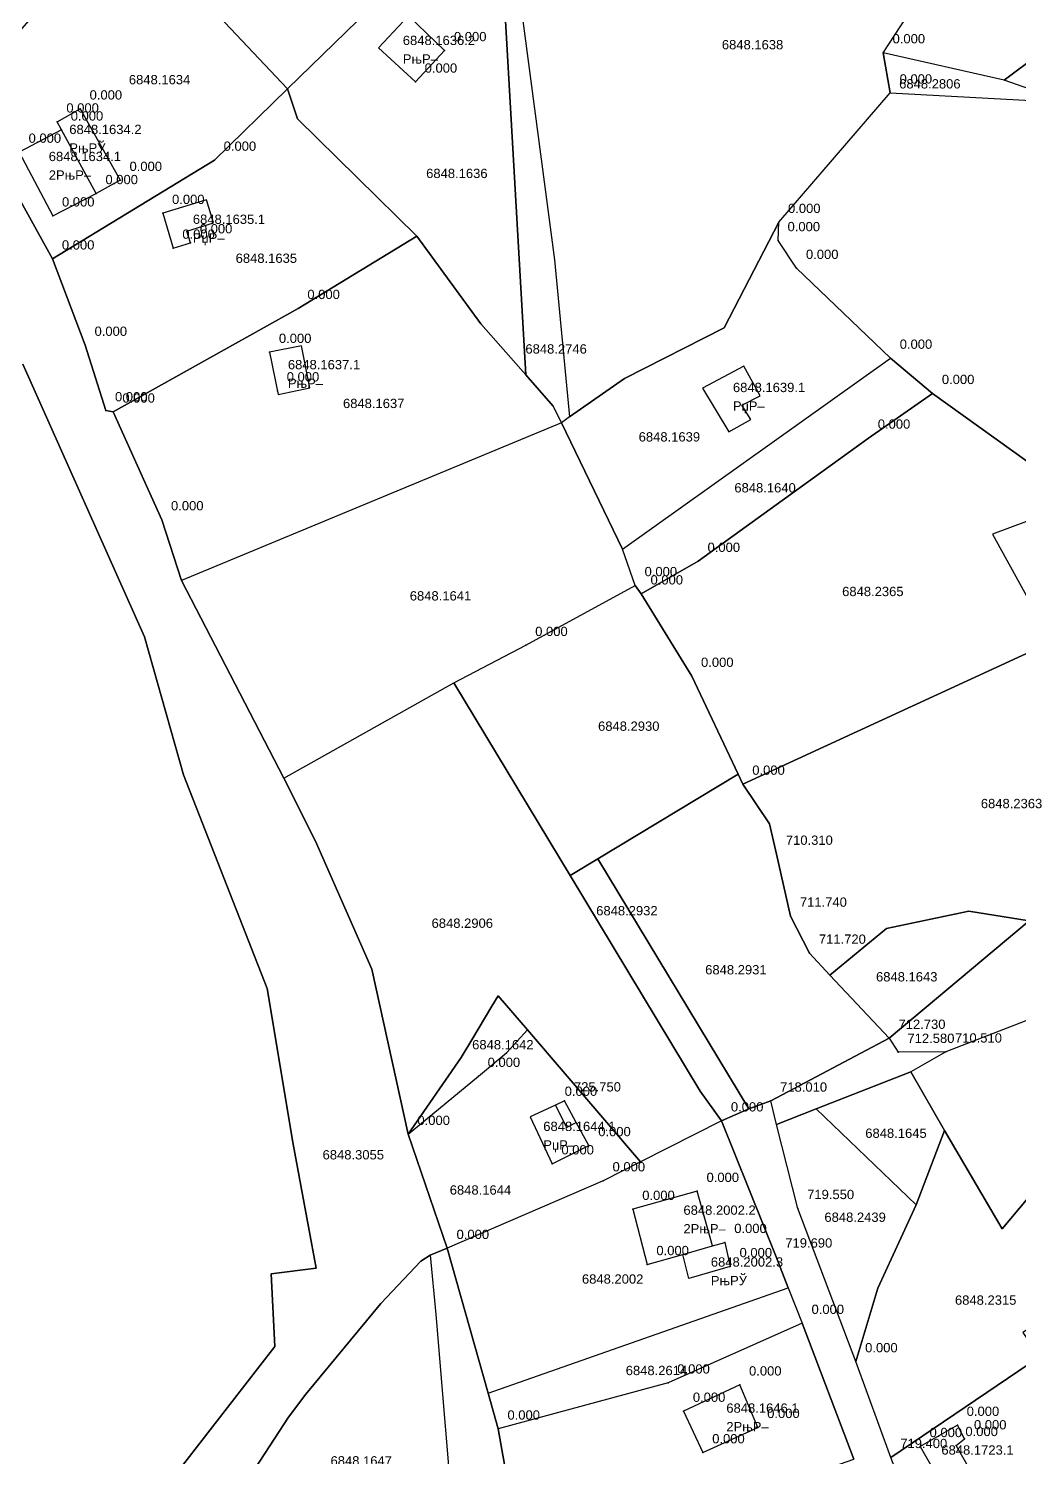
# Model space of a CAD drawing. Header units: metres. Extents: x 8504925 to 8509157, y 4588840 to 4591954.
# Drawn here: x 8505804.6 to 8505911.2, y 4590909 to 4591062.6 of the extents above; entities that cross this region are included whole.
import ezdxf

# ---------------------------------------------------------------- set-up
doc = ezdxf.new("R2010")
doc.units = ezdxf.units.M
for name, color, linetype in [('cad13', 30, 'Continuous'), ('cad140', 7, 'Continuous'), ('cad141', 7, 'Continuous'), ('cad144', 7, 'Continuous'), ('cad146', 7, 'Continuous'), ('cad176', 7, 'Continuous'), ('cad22', 7, 'Continuous'), ('cad_cont_1', 30, 'Continuous'), ('cad_cont_2', 7, 'Continuous'), ('cad_cont_3', 7, 'Continuous'), ('points', 1, 'Continuous'), ('texts', 7, 'Continuous')]:
    doc.layers.add(name, color=color, linetype=linetype)
doc.styles.get("Standard").update_dxf_attribs({"font": 'arial.ttf'})

msp = doc.modelspace()

# ---------------------------------------------------------------- linework, layer by layer
at = {"layer": 'cad13'}
for points in [[(8505846.23, 4591056.84), (8505849.38, 4591060.22), (8505845.48, 4591063.95), (8505842.27, 4591060.51), (8505846.23, 4591056.84)], [(8505808.18, 4591051.69), (8505807.71, 4591052.55), (8505810.21, 4591053.95), (8505814.5, 4591046.27), (8505811.91, 4591044.85)], [(8505808.18, 4591051.69), (8505803.65, 4591049.3), (8505807.24, 4591042.45), (8505811.91, 4591044.85)], [(8505811.91, 4591044.85), (8505808.18, 4591051.69)], [(8505821.67, 4591040.8), (8505824.54, 4591041.68), (8505823.77, 4591044.16), (8505819.07, 4591042.72), (8505820.18, 4591038.98), (8505822.06, 4591039.56), (8505821.67, 4591040.8)], [(8505831.47, 4591023.24), (8505834.9, 4591023.94), (8505833.98, 4591028.47), (8505830.56, 4591027.78), (8505831.47, 4591023.24)], [(8505879.93, 4591019.22), (8505882.29, 4591020.55), (8505881.33, 4591022.08), (8505883.31, 4591023.1), (8505881.54, 4591026.29), (8505877.11, 4591023.92), (8505879.93, 4591019.22)], [(8505862.28, 4590947.3), (8505861.28, 4590946.83), (8505858.58, 4590945.59), (8505860.93, 4590940.53), (8505864.89, 4590942.49), (8505863.53, 4590944.97), (8505862.28, 4590947.3)], [(8505878.16, 4590931.7), (8505876.53, 4590937.57), (8505869.62, 4590935.64), (8505871.14, 4590929.7), (8505874.98, 4590930.79)], [(8505878.16, 4590931.7), (8505879.51, 4590932.08), (8505880.08, 4590929.48), (8505875.64, 4590928.21), (8505874.98, 4590930.79)], [(8505874.98, 4590930.79), (8505878.16, 4590931.7)], [(8505877.14, 4590909.47), (8505883.05, 4590912.19), (8505881.1, 4590916.76), (8505875.06, 4590913.93), (8505877.14, 4590909.47)], [(8505903.7, 4590904.55), (8505906.67, 4590906.21), (8505904.36, 4590910.25), (8505905.28, 4590910.97), (8505904.5, 4590912.42), (8505900.51, 4590910.14), (8505903.7, 4590904.55)]]:
    msp.add_lwpolyline(points, dxfattribs=at)
at = {"layer": 'cad140'}
for points in [[(8505807.23, 4591037.82), (8505797.53, 4591055.26)], [(8505897.3, 4591027.15), (8505887.22, 4591036.81)], [(8505897.3, 4591027.15), (8505901.83, 4591023.36)], [(8505901.83, 4591023.36), (8505913.62, 4591014.89)], [(8505876.64, 4591005.31), (8505894.94, 4591018.56)]]:
    msp.add_lwpolyline(points, dxfattribs=at)
at = {"layer": 'cad141'}
for points in [[(8505870.51, 4591001.81), (8505876.64, 4591005.31)], [(8505881.45, 4590981.35), (8505914.64, 4590996.66)]]:
    msp.add_lwpolyline(points, dxfattribs=at)
at = {"layer": 'cad144'}
for points in [[(8505896.53, 4591059.99), (8505904.05, 4591071.53), (8505902.01, 4591085.17)], [(8505832.479, 4591056.104), (8505850.07, 4591073.25)], [(8505897.29, 4591055.67), (8505896.53, 4591059.99)], [(8505807.23, 4591037.82), (8505824.62, 4591048.44), (8505832.479, 4591056.104)], [(8505885.29, 4591041.75), (8505897.29, 4591055.67)], [(8505897.29, 4591055.67), (8505916.38, 4591054.64)], [(8505887.22, 4591036.81), (8505885.24, 4591039.79), (8505885.29, 4591041.75)], [(8505813.73, 4591021.36), (8505812.94, 4591021.5), (8505810.74, 4591028.54), (8505807.23, 4591037.82)], [(8505813.73, 4591021.36), (8505833.62, 4591032.5)], [(8505818.96, 4591009.78), (8505813.73, 4591021.36)], [(8505858.11, 4590996.27), (8505869.87, 4591002.7)], [(8505869.87, 4591002.7), (8505870.51, 4591001.81)], [(8505875.94, 4590992.95), (8505870.51, 4591001.81)], [(8505875.94, 4590992.95), (8505880.934, 4590982.409)], [(8505880.934, 4590982.409), (8505881.45, 4590981.35)], [(8505886.57, 4590967.16), (8505885.06, 4590973.82)], [(8505890.8, 4590960.821), (8505888.61, 4590963.18), (8505886.57, 4590967.16)], [(8505897.17, 4590954.03), (8505890.8, 4590960.821)], [(8505923.42, 4590957.33), (8505918.04, 4590958.31), (8505903.24, 4590952.56)], [(8505897.17, 4590954.03), (8505884.44, 4590947.28)], [(8505897.17, 4590954.03), (8505898.13, 4590952.52)], [(8505845.45, 4590943.7), (8505853, 4590949.94), (8505856.08, 4590952.48)], [(8505903.24, 4590952.56), (8505898.13, 4590952.52)], [(8505885.065, 4590944.759), (8505884.44, 4590947.28)], [(8505849.66, 4590931.44), (8505845.45, 4590943.7)], [(8505879.15, 4590945.15), (8505870.434, 4590940.736)], [(8505879.15, 4590945.15), (8505885, 4590930.52)], [(8505887.35, 4590935.73), (8505885.065, 4590944.759)], [(8505870.434, 4590940.736), (8505866.43, 4590938.71), (8505849.66, 4590931.44)], [(8505893.58, 4590919.26), (8505887.35, 4590935.73)], [(8505849.66, 4590931.44), (8505854.048, 4590915.857)], [(8505885, 4590930.52), (8505886.32, 4590927.2)], [(8505886.32, 4590927.2), (8505887.82, 4590923.38)], [(8505887.82, 4590923.38), (8505873.39, 4590916.97), (8505855.13, 4590912.02)], [(8505893.361, 4590908.761), (8505887.82, 4590923.38)], [(8505897.36, 4590908.96), (8505893.58, 4590919.26)], [(8505897.36, 4590908.96), (8505913.32, 4590919.76)], [(8505854.048, 4590915.857), (8505855.13, 4590912.02)], [(8505856.48, 4590904.37), (8505855.13, 4590912.02)], [(8505906.73, 4590884.53), (8505897.36, 4590908.96)]]:
    msp.add_lwpolyline(points, dxfattribs=at)
at = {"layer": 'cad146'}
for points in [[(8505814.71, 4591074.96), (8505832.479, 4591056.104)], [(8505931.24, 4591073.3), (8505909.52, 4591057.05)], [(8505855.75, 4591066.58), (8505857.59, 4591064.79), (8505861.17, 4591037.73), (8505862.81, 4591020.85)], [(8505855.75, 4591066.58), (8505858.09, 4591025.37)], [(8505909.52, 4591057.05), (8505896.53, 4591059.99)], [(8505832.479, 4591056.104), (8505833.56, 4591052.87), (8505846.38, 4591040.26)], [(8505916.38, 4591054.64), (8505909.52, 4591057.05)], [(8505862.81, 4591020.85), (8505868.72, 4591024.97), (8505879.44, 4591030.39), (8505885.29, 4591041.75)], [(8505846.38, 4591040.26), (8505833.62, 4591032.5)], [(8505846.38, 4591040.26), (8505853.27, 4591030.85), (8505858.09, 4591025.37)], [(8505868.51, 4591006.61), (8505897.3, 4591027.15)], [(8505858.09, 4591025.37), (8505861.06, 4591022), (8505861.93, 4591020.2)], [(8505901.83, 4591023.36), (8505894.94, 4591018.56)], [(8505862.81, 4591020.85), (8505861.93, 4591020.2)], [(8505861.93, 4591020.2), (8505821.09, 4591003.23)], [(8505868.51, 4591006.61), (8505861.93, 4591020.2)], [(8505821.09, 4591003.23), (8505818.96, 4591009.78)], [(8505915.87, 4591011.06), (8505908.29, 4591008.22), (8505914.64, 4590996.66)], [(8505869.87, 4591002.7), (8505868.51, 4591006.61)], [(8505832.09, 4590981.99), (8505821.09, 4591003.23)], [(8505850.38, 4590992.23), (8505858.11, 4590996.27)], [(8505832.09, 4590981.99), (8505850.38, 4590992.23)], [(8505862.86, 4590971.52), (8505850.38, 4590992.23)], [(8505865.86, 4590973.33), (8505880.934, 4590982.409)], [(8505845.45, 4590943.7), (8505841.54, 4590961.47), (8505835.5, 4590975.2), (8505832.09, 4590981.99)], [(8505885.06, 4590973.82), (8505884.3, 4590977.08), (8505881.45, 4590981.35)], [(8505862.86, 4590971.52), (8505865.86, 4590973.33)], [(8505882.07, 4590946.43), (8505865.86, 4590973.33)], [(8505879.15, 4590945.15), (8505876.83, 4590948.35), (8505862.86, 4590971.52)], [(8505890.8, 4590960.821), (8505896.87, 4590965.84), (8505905.72, 4590967.7), (8505912.21, 4590966.64)], [(8505897.17, 4590954.03), (8505912.21, 4590966.64)], [(8505845.45, 4590943.7), (8505851.14, 4590951.95), (8505852.29, 4590953.85), (8505854.46, 4590957.47), (8505855.13, 4590958.59), (8505858.28, 4590954.92)], [(8505856.08, 4590952.48), (8505858.28, 4590954.92)], [(8505858.28, 4590954.92), (8505870.434, 4590940.736)], [(8505903.24, 4590952.56), (8505899.5, 4590950.43)], [(8505899.5, 4590950.43), (8505889.3, 4590946.42)], [(8505903.12, 4590944.09), (8505899.5, 4590950.43)], [(8505882.07, 4590946.43), (8505884.44, 4590947.28)], [(8505879.15, 4590945.15), (8505882.07, 4590946.43)], [(8505889.3, 4590946.42), (8505885.065, 4590944.759)], [(8505900.07, 4590936.1), (8505889.3, 4590946.42)], [(8505929.852, 4590933.121), (8505925.77, 4590939.59), (8505920.31, 4590946.66), (8505909.32, 4590933.54), (8505903.12, 4590944.09)], [(8505900.07, 4590936.1), (8505903.12, 4590944.09)], [(8505893.58, 4590919.26), (8505895.94, 4590927.14), (8505900.07, 4590936.1)], [(8505847.82, 4590930.71), (8505849.66, 4590931.44)], [(8505824.88, 4590901.47), (8505832.6, 4590913.28), (8505834.45, 4590915.76), (8505842.52, 4590925.52), (8505846.82, 4590930.06), (8505847.82, 4590930.71)], [(8505847.82, 4590930.71), (8505848.42, 4590924.34), (8505850.47, 4590899.89)], [(8505854.048, 4590915.857), (8505886.32, 4590927.2)]]:
    msp.add_lwpolyline(points, dxfattribs=at)
at = {"layer": 'cad176'}
msp.add_lwpolyline([(8505804.03, 4591026.49), (8505817.1, 4590997.19), (8505821.29, 4590982.35), (8505830.3, 4590959.36), (8505833.09, 4590942.63), (8505835.56, 4590929.31), (8505830.74, 4590928.71), (8505831.13, 4590920.88), (8505814.98, 4590900.11), (8505804.75, 4590886.41), (8505794.15, 4590863.86), (8505789.97, 4590855.31), (8505752.54, 4590842.8)], dxfattribs=at)
at = {"layer": 'cad22'}
msp.add_lwpolyline([(8505861.28, 4590946.83), (8505862.46, 4590944.44), (8505862.54, 4590944.48), (8505863.53, 4590944.97)], dxfattribs=at)
at = {"layer": 'cad_cont_1'}
for points in [[(8505846.23, 4591056.84), (8505849.38, 4591060.22), (8505845.48, 4591063.95), (8505842.27, 4591060.51), (8505846.23, 4591056.84)], [(8505811.91, 4591044.85), (8505808.18, 4591051.69), (8505808.18, 4591051.69), (8505807.71, 4591052.55), (8505810.21, 4591053.95), (8505814.5, 4591046.27), (8505811.91, 4591044.85)], [(8505811.91, 4591044.85), (8505808.18, 4591051.69), (8505808.18, 4591051.69), (8505803.65, 4591049.3), (8505807.24, 4591042.45), (8505811.91, 4591044.85)], [(8505821.67, 4591040.8), (8505824.54, 4591041.68), (8505823.77, 4591044.16), (8505819.07, 4591042.72), (8505820.18, 4591038.98), (8505822.06, 4591039.56), (8505821.67, 4591040.8)], [(8505831.47, 4591023.24), (8505834.9, 4591023.94), (8505833.98, 4591028.47), (8505830.56, 4591027.78), (8505831.47, 4591023.24)], [(8505879.93, 4591019.22), (8505882.29, 4591020.55), (8505881.33, 4591022.08), (8505883.31, 4591023.1), (8505881.54, 4591026.29), (8505877.11, 4591023.92), (8505879.93, 4591019.22)], [(8505862.28, 4590947.3), (8505861.28, 4590946.83), (8505858.58, 4590945.59), (8505860.93, 4590940.53), (8505864.89, 4590942.49), (8505863.53, 4590944.97), (8505862.28, 4590947.3)], [(8505874.98, 4590930.79), (8505878.16, 4590931.7), (8505878.16, 4590931.7), (8505876.53, 4590937.57), (8505869.62, 4590935.64), (8505871.14, 4590929.7), (8505874.98, 4590930.79)], [(8505874.98, 4590930.79), (8505878.16, 4590931.7), (8505878.16, 4590931.7), (8505879.51, 4590932.08), (8505880.08, 4590929.48), (8505875.64, 4590928.21), (8505874.98, 4590930.79)], [(8505877.14, 4590909.47), (8505883.05, 4590912.19), (8505881.1, 4590916.76), (8505875.06, 4590913.93), (8505877.14, 4590909.47)], [(8505903.7, 4590904.55), (8505906.67, 4590906.21), (8505904.36, 4590910.25), (8505905.28, 4590910.97), (8505904.5, 4590912.42), (8505900.51, 4590910.14), (8505903.7, 4590904.55)]]:
    msp.add_lwpolyline(points, dxfattribs=at)
at = {"layer": 'cad_cont_2'}
for points in [[(8505836.3, 4591096.39), (8505814.71, 4591074.96), (8505814.71, 4591074.96), (8505832.479, 4591056.104), (8505832.479, 4591056.104), (8505850.07, 4591073.25), (8505850.07, 4591073.25), (8505841.52, 4591088.06), (8505836.3, 4591096.39)], [(8505909.52, 4591057.05), (8505896.53, 4591059.99), (8505896.53, 4591059.99), (8505904.05, 4591071.53), (8505902.01, 4591085.17), (8505902.01, 4591085.17), (8505913.732, 4591093.56), (8505913.732, 4591093.56), (8505931.24, 4591073.3), (8505931.24, 4591073.3), (8505909.52, 4591057.05)], [(8505797.53, 4591055.26), (8505814.71, 4591074.96), (8505814.71, 4591074.96), (8505832.479, 4591056.104), (8505832.479, 4591056.104), (8505824.62, 4591048.44), (8505807.23, 4591037.82), (8505807.23, 4591037.82), (8505797.53, 4591055.26)], [(8505916.38, 4591054.64), (8505909.52, 4591057.05), (8505909.52, 4591057.05), (8505931.24, 4591073.3), (8505931.24, 4591073.3), (8505932.895, 4591074.539), (8505932.895, 4591074.539), (8505937.76, 4591068.04), (8505948.79, 4591053.15), (8505948.79, 4591053.15), (8505937.04, 4591042.67), (8505937.04, 4591042.67), (8505936.01, 4591041.34), (8505936.01, 4591041.34), (8505923.88, 4591051.46), (8505916.38, 4591054.64)], [(8505832.479, 4591056.104), (8505850.07, 4591073.25), (8505850.07, 4591073.25), (8505855.75, 4591066.58), (8505855.75, 4591066.58), (8505858.09, 4591025.37), (8505858.09, 4591025.37), (8505853.27, 4591030.85), (8505846.38, 4591040.26), (8505846.38, 4591040.26), (8505833.56, 4591052.87), (8505832.479, 4591056.104)], [(8505857.59, 4591064.79), (8505861.17, 4591037.73), (8505862.81, 4591020.85), (8505862.81, 4591020.85), (8505868.72, 4591024.97), (8505879.44, 4591030.39), (8505885.29, 4591041.75), (8505885.29, 4591041.75), (8505897.29, 4591055.67), (8505897.29, 4591055.67), (8505896.53, 4591059.99), (8505896.53, 4591059.99), (8505904.05, 4591071.53)], [(8505855.75, 4591066.58), (8505857.59, 4591064.79), (8505861.17, 4591037.73), (8505862.81, 4591020.85), (8505862.81, 4591020.85), (8505861.93, 4591020.2), (8505861.93, 4591020.2), (8505861.06, 4591022), (8505858.09, 4591025.37), (8505858.09, 4591025.37), (8505855.75, 4591066.58)], [(8505909.52, 4591057.05), (8505896.53, 4591059.99), (8505896.53, 4591059.99), (8505897.29, 4591055.67), (8505897.29, 4591055.67), (8505916.38, 4591054.64), (8505916.38, 4591054.64), (8505909.52, 4591057.05)], [(8505807.23, 4591037.82), (8505824.62, 4591048.44), (8505832.479, 4591056.104), (8505832.479, 4591056.104), (8505833.56, 4591052.87), (8505846.38, 4591040.26), (8505846.38, 4591040.26), (8505833.62, 4591032.5), (8505833.62, 4591032.5), (8505813.73, 4591021.36), (8505813.73, 4591021.36), (8505812.94, 4591021.5), (8505810.74, 4591028.54), (8505807.23, 4591037.82)], [(8505797.53, 4591055.26), (8505807.23, 4591037.82), (8505807.23, 4591037.82), (8505810.74, 4591028.54), (8505812.94, 4591021.5), (8505813.73, 4591021.36), (8505813.73, 4591021.36), (8505818.96, 4591009.78), (8505818.96, 4591009.78), (8505821.09, 4591003.23), (8505821.09, 4591003.23), (8505832.09, 4590981.99), (8505832.09, 4590981.99), (8505835.5, 4590975.2), (8505841.54, 4590961.47), (8505845.45, 4590943.7), (8505845.45, 4590943.7), (8505849.66, 4590931.44), (8505849.66, 4590931.44), (8505847.82, 4590930.71), (8505847.82, 4590930.71), (8505846.82, 4590930.06), (8505842.52, 4590925.52), (8505834.45, 4590915.76), (8505832.6, 4590913.28), (8505824.88, 4590901.47)], [(8505887.22, 4591036.81), (8505885.24, 4591039.79), (8505885.29, 4591041.75), (8505885.29, 4591041.75), (8505897.29, 4591055.67), (8505897.29, 4591055.67), (8505916.38, 4591054.64), (8505916.38, 4591054.64), (8505923.88, 4591051.46), (8505936.01, 4591041.34), (8505936.01, 4591041.34), (8505941.46, 4591037.07), (8505949.33, 4591024.46), (8505949.33, 4591024.46), (8505913.62, 4591014.89), (8505913.62, 4591014.89), (8505901.83, 4591023.36), (8505901.83, 4591023.36), (8505897.3, 4591027.15), (8505897.3, 4591027.15), (8505887.22, 4591036.81)], [(8505862.81, 4591020.85), (8505861.93, 4591020.2), (8505861.93, 4591020.2), (8505868.51, 4591006.61), (8505868.51, 4591006.61), (8505897.3, 4591027.15), (8505897.3, 4591027.15), (8505887.22, 4591036.81), (8505887.22, 4591036.81), (8505885.24, 4591039.79), (8505885.29, 4591041.75), (8505885.29, 4591041.75), (8505879.44, 4591030.39), (8505868.72, 4591024.97), (8505862.81, 4591020.85)], [(8505813.73, 4591021.36), (8505833.62, 4591032.5), (8505833.62, 4591032.5), (8505846.38, 4591040.26), (8505846.38, 4591040.26), (8505853.27, 4591030.85), (8505858.09, 4591025.37), (8505858.09, 4591025.37), (8505861.06, 4591022), (8505861.93, 4591020.2), (8505861.93, 4591020.2), (8505821.09, 4591003.23), (8505821.09, 4591003.23), (8505818.96, 4591009.78), (8505818.96, 4591009.78), (8505813.73, 4591021.36)], [(8505868.51, 4591006.61), (8505897.3, 4591027.15), (8505897.3, 4591027.15), (8505901.83, 4591023.36), (8505901.83, 4591023.36), (8505894.94, 4591018.56), (8505894.94, 4591018.56), (8505876.64, 4591005.31), (8505876.64, 4591005.31), (8505870.51, 4591001.81), (8505870.51, 4591001.81), (8505869.87, 4591002.7), (8505869.87, 4591002.7), (8505868.51, 4591006.61)], [(8505814.98, 4590900.11), (8505831.13, 4590920.88), (8505830.74, 4590928.71), (8505835.56, 4590929.31), (8505833.09, 4590942.63), (8505830.3, 4590959.36), (8505821.29, 4590982.35), (8505817.1, 4590997.19), (8505804.03, 4591026.49)], [(8505870.51, 4591001.81), (8505876.64, 4591005.31), (8505876.64, 4591005.31), (8505894.94, 4591018.56), (8505894.94, 4591018.56), (8505901.83, 4591023.36), (8505901.83, 4591023.36), (8505913.62, 4591014.89), (8505913.62, 4591014.89), (8505915.87, 4591011.06), (8505915.87, 4591011.06), (8505908.29, 4591008.22), (8505914.64, 4590996.66), (8505914.64, 4590996.66), (8505881.45, 4590981.35), (8505881.45, 4590981.35), (8505880.934, 4590982.409), (8505880.934, 4590982.409), (8505875.94, 4590992.95), (8505875.94, 4590992.95), (8505870.51, 4591001.81)], [(8505861.93, 4591020.2), (8505821.09, 4591003.23), (8505821.09, 4591003.23), (8505832.09, 4590981.99), (8505832.09, 4590981.99), (8505850.38, 4590992.23), (8505850.38, 4590992.23), (8505858.11, 4590996.27), (8505858.11, 4590996.27), (8505869.87, 4591002.7), (8505869.87, 4591002.7), (8505868.51, 4591006.61), (8505868.51, 4591006.61), (8505861.93, 4591020.2)], [(8505915.87, 4591011.06), (8505908.29, 4591008.22), (8505914.64, 4590996.66), (8505914.64, 4590996.66), (8505916.81, 4590992.42), (8505921.287, 4590994.432), (8505921.287, 4590994.432), (8505923.416, 4590995.386), (8505923.416, 4590995.386), (8505915.87, 4591011.06)], [(8505850.38, 4590992.23), (8505858.11, 4590996.27), (8505858.11, 4590996.27), (8505869.87, 4591002.7), (8505869.87, 4591002.7), (8505870.51, 4591001.81), (8505870.51, 4591001.81), (8505875.94, 4590992.95), (8505875.94, 4590992.95), (8505880.934, 4590982.409), (8505880.934, 4590982.409), (8505865.86, 4590973.33), (8505865.86, 4590973.33), (8505862.86, 4590971.52), (8505862.86, 4590971.52), (8505850.38, 4590992.23)], [(8505885.06, 4590973.82), (8505884.3, 4590977.08), (8505881.45, 4590981.35), (8505881.45, 4590981.35), (8505914.64, 4590996.66), (8505914.64, 4590996.66), (8505916.81, 4590992.42), (8505921.287, 4590994.432), (8505921.287, 4590994.432), (8505931.21, 4590978.01), (8505931.21, 4590978.01), (8505925.45, 4590975.55), (8505912.21, 4590966.64), (8505912.21, 4590966.64), (8505905.72, 4590967.7), (8505896.87, 4590965.84), (8505890.8, 4590960.821), (8505890.8, 4590960.821), (8505888.61, 4590963.18), (8505886.57, 4590967.16), (8505886.57, 4590967.16), (8505885.06, 4590973.82)], [(8505832.09, 4590981.99), (8505850.38, 4590992.23), (8505850.38, 4590992.23), (8505862.86, 4590971.52), (8505862.86, 4590971.52), (8505876.83, 4590948.35), (8505879.15, 4590945.15), (8505879.15, 4590945.15), (8505870.434, 4590940.736), (8505870.434, 4590940.736), (8505858.28, 4590954.92), (8505858.28, 4590954.92), (8505855.13, 4590958.59), (8505854.46, 4590957.47), (8505852.29, 4590953.85), (8505851.14, 4590951.95), (8505845.45, 4590943.7), (8505845.45, 4590943.7), (8505841.54, 4590961.47), (8505835.5, 4590975.2), (8505832.09, 4590981.99)], [(8505882.07, 4590946.43), (8505865.86, 4590973.33), (8505865.86, 4590973.33), (8505880.934, 4590982.409), (8505880.934, 4590982.409), (8505881.45, 4590981.35), (8505881.45, 4590981.35), (8505884.3, 4590977.08), (8505885.06, 4590973.82), (8505885.06, 4590973.82), (8505886.57, 4590967.16), (8505886.57, 4590967.16), (8505888.61, 4590963.18), (8505890.8, 4590960.821), (8505890.8, 4590960.821), (8505897.17, 4590954.03), (8505897.17, 4590954.03), (8505884.44, 4590947.28), (8505884.44, 4590947.28), (8505882.07, 4590946.43)], [(8505862.86, 4590971.52), (8505865.86, 4590973.33), (8505865.86, 4590973.33), (8505882.07, 4590946.43), (8505882.07, 4590946.43), (8505879.15, 4590945.15), (8505879.15, 4590945.15), (8505876.83, 4590948.35), (8505862.86, 4590971.52)], [(8505890.8, 4590960.821), (8505896.87, 4590965.84), (8505905.72, 4590967.7), (8505912.21, 4590966.64), (8505912.21, 4590966.64), (8505897.17, 4590954.03), (8505897.17, 4590954.03), (8505890.8, 4590960.821)], [(8505885.065, 4590944.759), (8505884.44, 4590947.28), (8505884.44, 4590947.28), (8505897.17, 4590954.03), (8505897.17, 4590954.03), (8505912.21, 4590966.64)], [(8505845.45, 4590943.7), (8505853, 4590949.94), (8505856.08, 4590952.48), (8505856.08, 4590952.48), (8505858.28, 4590954.92), (8505858.28, 4590954.92), (8505855.13, 4590958.59), (8505854.46, 4590957.47), (8505852.29, 4590953.85), (8505851.14, 4590951.95), (8505845.45, 4590943.7)], [(8505918.04, 4590958.31), (8505903.24, 4590952.56), (8505903.24, 4590952.56), (8505899.5, 4590950.43), (8505899.5, 4590950.43), (8505889.3, 4590946.42), (8505889.3, 4590946.42), (8505885.065, 4590944.759)], [(8505903.24, 4590952.56), (8505899.5, 4590950.43), (8505899.5, 4590950.43), (8505903.12, 4590944.09), (8505903.12, 4590944.09), (8505909.32, 4590933.54), (8505920.31, 4590946.66), (8505925.77, 4590939.59), (8505929.852, 4590933.121), (8505929.852, 4590933.121), (8505935.85, 4590936.52), (8505935.85, 4590936.52), (8505923.42, 4590957.33), (8505923.42, 4590957.33), (8505918.04, 4590958.31), (8505903.24, 4590952.56)], [(8505845.45, 4590943.7), (8505853, 4590949.94), (8505856.08, 4590952.48), (8505856.08, 4590952.48), (8505858.28, 4590954.92), (8505858.28, 4590954.92), (8505870.434, 4590940.736), (8505870.434, 4590940.736), (8505866.43, 4590938.71), (8505849.66, 4590931.44), (8505849.66, 4590931.44), (8505845.45, 4590943.7)], [(8505900.07, 4590936.1), (8505889.3, 4590946.42), (8505889.3, 4590946.42), (8505899.5, 4590950.43), (8505899.5, 4590950.43), (8505903.12, 4590944.09), (8505903.12, 4590944.09), (8505900.07, 4590936.1)], [(8505906.73, 4590884.53), (8505897.36, 4590908.96), (8505897.36, 4590908.96), (8505893.58, 4590919.26), (8505893.58, 4590919.26), (8505887.35, 4590935.73), (8505887.35, 4590935.73), (8505885.065, 4590944.759), (8505885.065, 4590944.759), (8505884.44, 4590947.28), (8505884.44, 4590947.28), (8505882.07, 4590946.43), (8505882.07, 4590946.43), (8505879.15, 4590945.15)], [(8505887.35, 4590935.73), (8505885.065, 4590944.759), (8505885.065, 4590944.759), (8505889.3, 4590946.42), (8505889.3, 4590946.42), (8505900.07, 4590936.1), (8505900.07, 4590936.1), (8505895.94, 4590927.14), (8505893.58, 4590919.26), (8505893.58, 4590919.26), (8505887.35, 4590935.73)], [(8505893.58, 4590919.26), (8505895.94, 4590927.14), (8505900.07, 4590936.1), (8505900.07, 4590936.1), (8505903.12, 4590944.09), (8505903.12, 4590944.09), (8505909.32, 4590933.54), (8505920.31, 4590946.66), (8505925.77, 4590939.59), (8505929.852, 4590933.121), (8505929.852, 4590933.121), (8505915, 4590924.69), (8505915, 4590924.69), (8505911.55, 4590922.4), (8505913.32, 4590919.76), (8505913.32, 4590919.76), (8505897.36, 4590908.96), (8505897.36, 4590908.96), (8505893.58, 4590919.26)], [(8505849.66, 4590931.44), (8505854.048, 4590915.857), (8505854.048, 4590915.857), (8505886.32, 4590927.2), (8505886.32, 4590927.2), (8505885, 4590930.52), (8505885, 4590930.52), (8505879.15, 4590945.15), (8505879.15, 4590945.15), (8505870.434, 4590940.736), (8505870.434, 4590940.736), (8505866.43, 4590938.71), (8505849.66, 4590931.44)], [(8505879.15, 4590945.15), (8505885, 4590930.52), (8505885, 4590930.52), (8505886.32, 4590927.2), (8505886.32, 4590927.2), (8505887.82, 4590923.38), (8505887.82, 4590923.38), (8505893.361, 4590908.761)], [(8505847.82, 4590930.71), (8505848.42, 4590924.34), (8505850.47, 4590899.89), (8505850.47, 4590899.89), (8505856.48, 4590904.37), (8505856.48, 4590904.37), (8505855.13, 4590912.02), (8505855.13, 4590912.02), (8505854.048, 4590915.857), (8505854.048, 4590915.857), (8505849.66, 4590931.44), (8505849.66, 4590931.44), (8505847.82, 4590930.71)], [(8505833.69, 4590885.43), (8505824.88, 4590901.47), (8505824.88, 4590901.47), (8505832.6, 4590913.28), (8505834.45, 4590915.76), (8505842.52, 4590925.52), (8505846.82, 4590930.06), (8505847.82, 4590930.71), (8505847.82, 4590930.71), (8505848.42, 4590924.34), (8505850.47, 4590899.89), (8505850.47, 4590899.89), (8505833.69, 4590885.43)], [(8505854.048, 4590915.857), (8505886.32, 4590927.2), (8505886.32, 4590927.2), (8505887.82, 4590923.38), (8505887.82, 4590923.38), (8505873.39, 4590916.97), (8505855.13, 4590912.02), (8505855.13, 4590912.02), (8505854.048, 4590915.857)], [(8505887.82, 4590923.38), (8505873.39, 4590916.97), (8505855.13, 4590912.02), (8505855.13, 4590912.02), (8505856.48, 4590904.37), (8505856.48, 4590904.37), (8505857.33, 4590901.17), (8505857.33, 4590901.17), (8505858.547, 4590896.535), (8505858.547, 4590896.535), (8505893.361, 4590908.761), (8505893.361, 4590908.761), (8505887.82, 4590923.38)], [(8505897.36, 4590908.96), (8505913.32, 4590919.76), (8505913.32, 4590919.76), (8505919.95, 4590909.22), (8505924.74, 4590901.5), (8505924.74, 4590901.5), (8505926.59, 4590896.9), (8505926.59, 4590896.9), (8505915.53, 4590890.1), (8505906.73, 4590884.53), (8505906.73, 4590884.53), (8505897.36, 4590908.96)]]:
    msp.add_lwpolyline(points, dxfattribs=at)
at = {"layer": 'cad_cont_3'}
msp.add_lwpolyline([(8505804.03, 4591026.49), (8505817.1, 4590997.19), (8505821.29, 4590982.35), (8505830.3, 4590959.36), (8505833.09, 4590942.63), (8505835.56, 4590929.31), (8505830.74, 4590928.71), (8505831.13, 4590920.88), (8505814.98, 4590900.11)], dxfattribs=at)
at = {"layer": 'points'}
for p in [(8505849.38, 4591060.22), (8505896.53, 4591059.99), (8505846.23, 4591056.84), (8505897.29, 4591055.67), (8505810.21, 4591053.95), (8505807.71, 4591052.55), (8505808.18, 4591051.69), (8505824.62, 4591048.44), (8505814.5, 4591046.27), (8505811.91, 4591044.85), (8505807.24, 4591042.45), (8505819.07, 4591042.72), (8505885.29, 4591041.75), (8505820.18, 4591038.98), (8505822.06, 4591039.56), (8505885.24, 4591039.79), (8505807.23, 4591037.82), (8505887.22, 4591036.81), (8505833.62, 4591032.5), (8505810.74, 4591028.54), (8505830.56, 4591027.78), (8505897.3, 4591027.15), (8505831.4, 4591023.64), (8505901.83, 4591023.36), (8505812.94, 4591021.5), (8505813.73, 4591021.36), (8505894.94, 4591018.56), (8505818.96, 4591009.78), (8505876.64, 4591005.31), (8505869.87, 4591002.7), (8505870.51, 4591001.81), (8505858.11, 4590996.27), (8505875.94, 4590992.95), (8505881.45, 4590981.35), (8505885.06, 4590973.82), (8505886.57, 4590967.16), (8505888.61, 4590963.18), (8505897.17, 4590954.03), (8505898.13, 4590952.52), (8505903.24, 4590952.56), (8505853, 4590949.94), (8505861.28, 4590946.83), (8505862.28, 4590947.3), (8505884.44, 4590947.28), (8505845.45, 4590943.7), (8505879.15, 4590945.15), (8505864.89, 4590942.49), (8505860.93, 4590940.53), (8505866.43, 4590938.71), (8505876.53, 4590937.57), (8505869.62, 4590935.64), (8505887.35, 4590935.73), (8505849.66, 4590931.44), (8505879.51, 4590932.08), (8505885, 4590930.52), (8505871.14, 4590929.7), (8505880.08, 4590929.48), (8505887.82, 4590923.38), (8505893.58, 4590919.26), (8505873.39, 4590916.97), (8505881.1, 4590916.76), (8505875.06, 4590913.93), (8505855.13, 4590912.02), (8505883.05, 4590912.19), (8505904.5, 4590912.42), (8505900.51, 4590910.14), (8505904.36, 4590910.25), (8505905.28, 4590910.97), (8505877.14, 4590909.47), (8505897.36, 4590908.96)]:
    msp.add_point(p, dxfattribs=at)

# ---------------------------------------------------------------- texts
at = {"layer": 'cad_cont_1'}
for s, p in [('6848.1636.2', (8505844.88, 4591060.81)), ('6848.1634.2', (8505809.027, 4591051.238)), ('6848.1634.1', (8505806.818, 4591048.332)), ('6848.1635.1', (8505822.308, 4591041.579)), ('6848.1637.1', (8505832.526, 4591025.95)), ('6848.1639.1', (8505880.369, 4591023.497)), ('6848.1644.1', (8505859.98, 4590944.053)), ('6848.2002.2', (8505875.049, 4590935.044)), ('6848.2002.3', (8505877.996, 4590929.472)), ('6848.1646.1', (8505879.66, 4590913.763)), ('6848.1723.1', (8505902.777, 4590909.258))]:
    msp.add_text(s, height=1, dxfattribs=at).set_placement(p)
at = {"layer": 'cad_cont_2'}
for s, p in [('6848.1638', (8505879.18, 4591060.35)), ('6848.1634', (8505815.43, 4591056.59)), ('6848.2806', (8505898.239, 4591056.14)), ('6848.1636', (8505847.39, 4591046.51)), ('6848.1635', (8505826.91, 4591037.39)), ('6848.2746', (8505858.061, 4591027.638)), ('6848.1637', (8505838.45, 4591021.78)), ('6848.1639', (8505870.236, 4591018.183)), ('6848.1640', (8505880.522, 4591012.708)), ('6848.1641', (8505845.63, 4591001.09)), ('6848.2365', (8505892.11, 4591001.56)), ('6848.2930', (8505865.87, 4590987.08)), ('6848.2363', (8505907.02, 4590978.76)), ('6848.2932', (8505865.671, 4590967.238)), ('6848.2906', (8505847.973, 4590965.896)), ('6848.2931', (8505877.388, 4590960.891)), ('6848.1643', (8505895.752, 4590960.132)), ('6848.1642', (8505852.334, 4590952.831)), ('6848.1645', (8505894.598, 4590943.315)), ('6848.3055', (8505836.256, 4590940.996)), ('6848.1644', (8505849.926, 4590937.212)), ('6848.2439', (8505890.204, 4590934.283)), ('6848.2002', (8505864.14, 4590927.64)), ('6848.2315', (8505904.241, 4590925.373)), ('6848.2614', (8505868.844, 4590917.806)), ('6848.1647', (8505837.11, 4590908.09))]:
    msp.add_text(s, height=1, dxfattribs=at).set_placement(p)
at = {"layer": 'points'}
for s, p in [('0.000', (8505850.38, 4591061.22)), ('0.000', (8505897.53, 4591060.99)), ('0.000', (8505847.23, 4591057.84)), ('0.000', (8505898.29, 4591056.67)), ('0.000', (8505811.21, 4591054.95)), ('0.000', (8505808.71, 4591053.55)), ('0.000', (8505809.18, 4591052.69)), ('0.000', (8505804.65, 4591050.3)), ('0.000', (8505825.62, 4591049.44)), ('0.000', (8505815.5, 4591047.27)), ('0.000', (8505812.91, 4591045.85)), ('0.000', (8505808.24, 4591043.45)), ('0.000', (8505820.07, 4591043.72)), ('0.000', (8505886.29, 4591042.75)), ('0.000', (8505821.18, 4591039.98)), ('0.000', (8505823.06, 4591040.56)), ('0.000', (8505886.24, 4591040.79)), ('0.000', (8505808.23, 4591038.82)), ('0.000', (8505888.22, 4591037.81)), ('0.000', (8505834.62, 4591033.5)), ('0.000', (8505811.74, 4591029.54)), ('0.000', (8505831.56, 4591028.78)), ('0.000', (8505898.3, 4591028.15)), ('0.000', (8505832.4, 4591024.64)), ('0.000', (8505902.83, 4591024.36)), ('0.000', (8505813.94, 4591022.5)), ('0.000', (8505814.73, 4591022.36)), ('0.000', (8505895.94, 4591019.56)), ('0.000', (8505819.96, 4591010.78)), ('0.000', (8505877.64, 4591006.31)), ('0.000', (8505870.87, 4591003.7)), ('0.000', (8505871.51, 4591002.81)), ('0.000', (8505859.11, 4590997.27)), ('0.000', (8505876.94, 4590993.95)), ('0.000', (8505882.45, 4590982.35)), ('710.310', (8505886.06, 4590974.82)), ('711.740', (8505887.57, 4590968.16)), ('711.720', (8505889.61, 4590964.18)), ('712.730', (8505898.17, 4590955.03)), ('712.580', (8505899.13, 4590953.52)), ('710.510', (8505904.24, 4590953.56)), ('0.000', (8505854, 4590950.94)), ('0.000', (8505862.28, 4590947.83)), ('725.750', (8505863.28, 4590948.3)), ('718.010', (8505885.44, 4590948.28)), ('0.000', (8505880.15, 4590946.15)), ('0.000', (8505846.45, 4590944.7)), ('0.000', (8505865.89, 4590943.49)), ('0.000', (8505861.93, 4590941.53)), ('0.000', (8505867.43, 4590939.71)), ('0.000', (8505877.53, 4590938.57)), ('0.000', (8505870.62, 4590936.64)), ('719.550', (8505888.35, 4590936.73)), ('0.000', (8505850.66, 4590932.44)), ('0.000', (8505880.51, 4590933.08)), ('0.000', (8505872.14, 4590930.7)), ('0.000', (8505881.08, 4590930.48)), ('719.690', (8505886, 4590931.52)), ('0.000', (8505888.82, 4590924.38)), ('0.000', (8505894.58, 4590920.26)), ('0.000', (8505874.39, 4590917.97)), ('0.000', (8505882.1, 4590917.76)), ('0.000', (8505876.06, 4590914.93)), ('0.000', (8505856.13, 4590913.02)), ('0.000', (8505884.05, 4590913.19)), ('0.000', (8505905.5, 4590913.42)), ('0.000', (8505906.28, 4590911.97)), ('0.000', (8505878.14, 4590910.47)), ('0.000', (8505901.51, 4590911.14)), ('0.000', (8505905.36, 4590911.25)), ('719.400', (8505898.36, 4590909.96))]:
    msp.add_text(s, height=1, dxfattribs=at).set_placement(p)
at = {"layer": 'texts'}
for s, p in [('РњР–', (8505844.88, 4591058.81)), ('РњРЎ', (8505809.027, 4591049.238)), ('2РњР–', (8505806.818, 4591046.332)), ('РџР–', (8505822.308, 4591039.579)), ('РњР–', (8505832.526, 4591023.95)), ('РџР–', (8505880.369, 4591021.497)), ('РџР–', (8505859.98, 4590942.053)), ('2РњР–', (8505875.049, 4590933.044)), ('РњРЎ', (8505877.996, 4590927.472)), ('2РњР–', (8505879.66, 4590911.763))]:
    msp.add_text(s, height=1, dxfattribs=at).set_placement(p)

doc.saveas('drawing.dxf')
